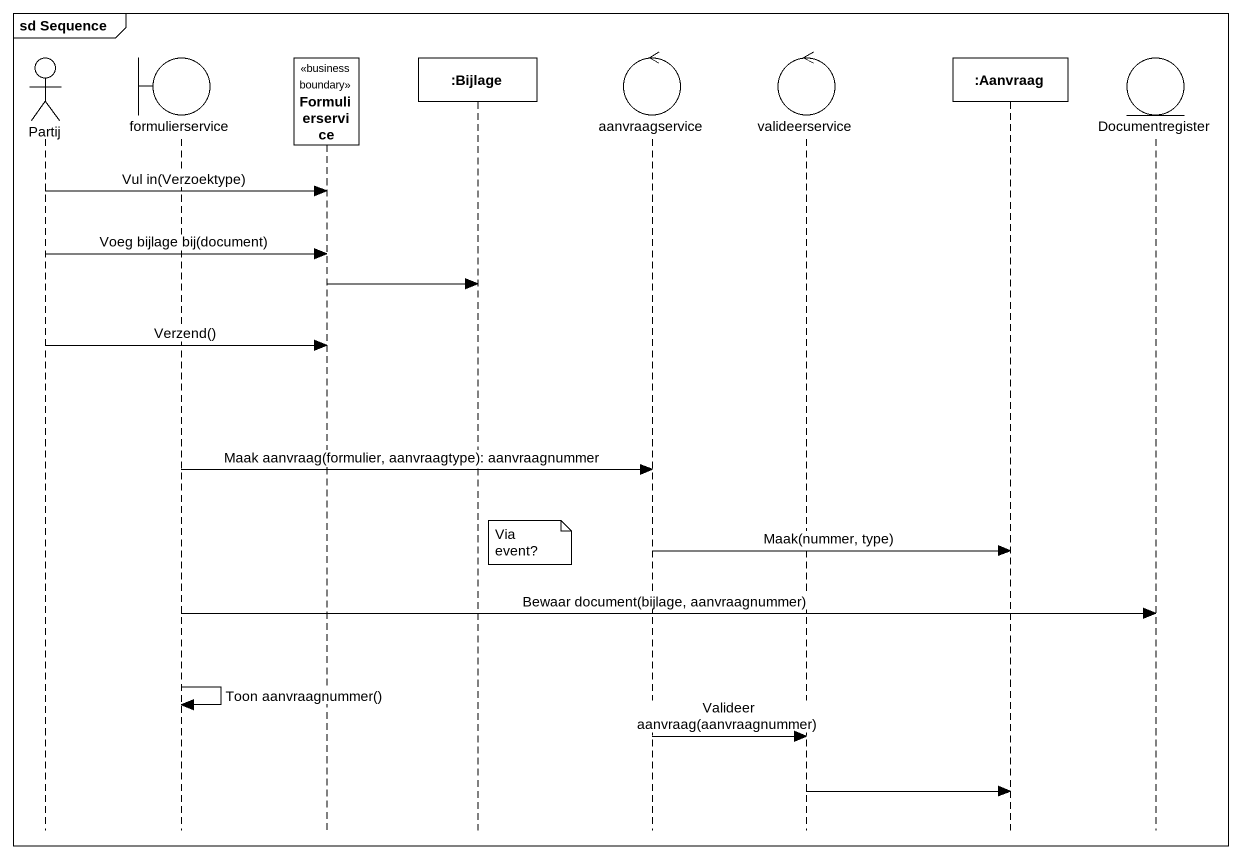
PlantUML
@startuml
mainframe sd Sequence
hide footbox
actor Partij
boundary formulierservice
participant Formulierservice <<business boundary>>
participant ":Bijlage" as Bijlage
control aanvraagservice
control valideerservice
participant ":Aanvraag" as Aanvraag
entity Documentregister

Partij -> Formulierservice : Vul in(Verzoektype)
Partij -> Formulierservice : Voeg bijlage bij(document)
Formulierservice -> Bijlage
Partij -> Formulierservice : Verzend()
formulierservice -> aanvraagservice : Maak aanvraag(formulier, aanvraagtype): aanvraagnummer
note right of Bijlage : Via event?
aanvraagservice -> Aanvraag : Maak(nummer, type)
formulierservice -> Documentregister : Bewaar document(bijlage, aanvraagnummer)
formulierservice -> formulierservice : Toon aanvraagnummer()
aanvraagservice -> valideerservice : Valideer aanvraag(aanvraagnummer)
valideerservice -> Aanvraag
@enduml
